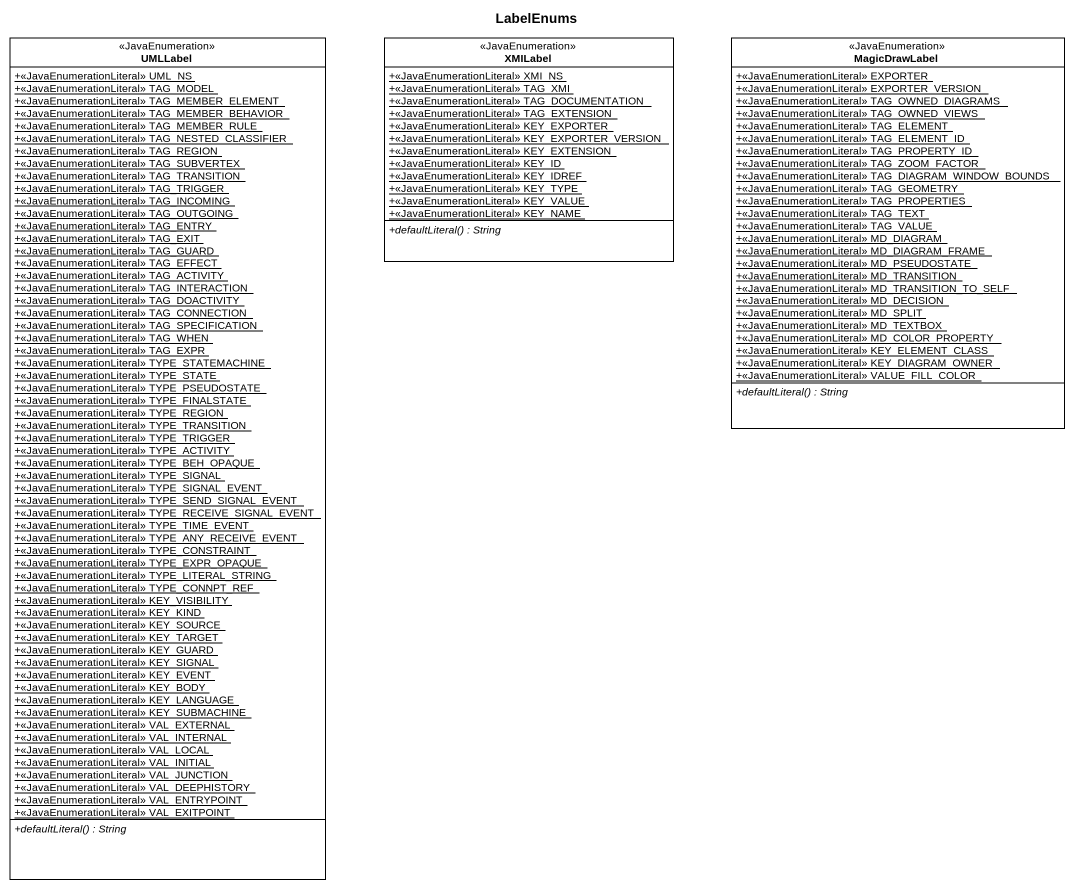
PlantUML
@startuml
title LabelEnums
hide circle
hide empty members
skinparam classAttributeIconSize 0
class UMLLabel <<JavaEnumeration>> {
  {static} +<<JavaEnumerationLiteral>> UML_NS
  {static} +<<JavaEnumerationLiteral>> TAG_MODEL
  {static} +<<JavaEnumerationLiteral>> TAG_MEMBER_ELEMENT
  {static} +<<JavaEnumerationLiteral>> TAG_MEMBER_BEHAVIOR
  {static} +<<JavaEnumerationLiteral>> TAG_MEMBER_RULE
  {static} +<<JavaEnumerationLiteral>> TAG_NESTED_CLASSIFIER
  {static} +<<JavaEnumerationLiteral>> TAG_REGION
  {static} +<<JavaEnumerationLiteral>> TAG_SUBVERTEX
  {static} +<<JavaEnumerationLiteral>> TAG_TRANSITION
  {static} +<<JavaEnumerationLiteral>> TAG_TRIGGER
  {static} +<<JavaEnumerationLiteral>> TAG_INCOMING
  {static} +<<JavaEnumerationLiteral>> TAG_OUTGOING
  {static} +<<JavaEnumerationLiteral>> TAG_ENTRY
  {static} +<<JavaEnumerationLiteral>> TAG_EXIT
  {static} +<<JavaEnumerationLiteral>> TAG_GUARD
  {static} +<<JavaEnumerationLiteral>> TAG_EFFECT
  {static} +<<JavaEnumerationLiteral>> TAG_ACTIVITY
  {static} +<<JavaEnumerationLiteral>> TAG_INTERACTION
  {static} +<<JavaEnumerationLiteral>> TAG_DOACTIVITY
  {static} +<<JavaEnumerationLiteral>> TAG_CONNECTION
  {static} +<<JavaEnumerationLiteral>> TAG_SPECIFICATION
  {static} +<<JavaEnumerationLiteral>> TAG_WHEN
  {static} +<<JavaEnumerationLiteral>> TAG_EXPR
  {static} +<<JavaEnumerationLiteral>> TYPE_STATEMACHINE
  {static} +<<JavaEnumerationLiteral>> TYPE_STATE
  {static} +<<JavaEnumerationLiteral>> TYPE_PSEUDOSTATE
  {static} +<<JavaEnumerationLiteral>> TYPE_FINALSTATE
  {static} +<<JavaEnumerationLiteral>> TYPE_REGION
  {static} +<<JavaEnumerationLiteral>> TYPE_TRANSITION
  {static} +<<JavaEnumerationLiteral>> TYPE_TRIGGER
  {static} +<<JavaEnumerationLiteral>> TYPE_ACTIVITY
  {static} +<<JavaEnumerationLiteral>> TYPE_BEH_OPAQUE
  {static} +<<JavaEnumerationLiteral>> TYPE_SIGNAL
  {static} +<<JavaEnumerationLiteral>> TYPE_SIGNAL_EVENT
  {static} +<<JavaEnumerationLiteral>> TYPE_SEND_SIGNAL_EVENT
  {static} +<<JavaEnumerationLiteral>> TYPE_RECEIVE_SIGNAL_EVENT
  {static} +<<JavaEnumerationLiteral>> TYPE_TIME_EVENT
  {static} +<<JavaEnumerationLiteral>> TYPE_ANY_RECEIVE_EVENT
  {static} +<<JavaEnumerationLiteral>> TYPE_CONSTRAINT
  {static} +<<JavaEnumerationLiteral>> TYPE_EXPR_OPAQUE
  {static} +<<JavaEnumerationLiteral>> TYPE_LITERAL_STRING
  {static} +<<JavaEnumerationLiteral>> TYPE_CONNPT_REF
  {static} +<<JavaEnumerationLiteral>> KEY_VISIBILITY
  {static} +<<JavaEnumerationLiteral>> KEY_KIND
  {static} +<<JavaEnumerationLiteral>> KEY_SOURCE
  {static} +<<JavaEnumerationLiteral>> KEY_TARGET
  {static} +<<JavaEnumerationLiteral>> KEY_GUARD
  {static} +<<JavaEnumerationLiteral>> KEY_SIGNAL
  {static} +<<JavaEnumerationLiteral>> KEY_EVENT
  {static} +<<JavaEnumerationLiteral>> KEY_BODY
  {static} +<<JavaEnumerationLiteral>> KEY_LANGUAGE
  {static} +<<JavaEnumerationLiteral>> KEY_SUBMACHINE
  {static} +<<JavaEnumerationLiteral>> VAL_EXTERNAL
  {static} +<<JavaEnumerationLiteral>> VAL_INTERNAL
  {static} +<<JavaEnumerationLiteral>> VAL_LOCAL
  {static} +<<JavaEnumerationLiteral>> VAL_INITIAL
  {static} +<<JavaEnumerationLiteral>> VAL_JUNCTION
  {static} +<<JavaEnumerationLiteral>> VAL_DEEPHISTORY
  {static} +<<JavaEnumerationLiteral>> VAL_ENTRYPOINT
  {static} +<<JavaEnumerationLiteral>> VAL_EXITPOINT
  {abstract} +defaultLiteral() : String
}
class XMILabel <<JavaEnumeration>> {
  {static} +<<JavaEnumerationLiteral>> XMI_NS
  {static} +<<JavaEnumerationLiteral>> TAG_XMI
  {static} +<<JavaEnumerationLiteral>> TAG_DOCUMENTATION
  {static} +<<JavaEnumerationLiteral>> TAG_EXTENSION
  {static} +<<JavaEnumerationLiteral>> KEY_EXPORTER
  {static} +<<JavaEnumerationLiteral>> KEY_EXPORTER_VERSION
  {static} +<<JavaEnumerationLiteral>> KEY_EXTENSION
  {static} +<<JavaEnumerationLiteral>> KEY_ID
  {static} +<<JavaEnumerationLiteral>> KEY_IDREF
  {static} +<<JavaEnumerationLiteral>> KEY_TYPE
  {static} +<<JavaEnumerationLiteral>> KEY_VALUE
  {static} +<<JavaEnumerationLiteral>> KEY_NAME
  {abstract} +defaultLiteral() : String
}
class MagicDrawLabel <<JavaEnumeration>> {
  {static} +<<JavaEnumerationLiteral>> EXPORTER
  {static} +<<JavaEnumerationLiteral>> EXPORTER_VERSION
  {static} +<<JavaEnumerationLiteral>> TAG_OWNED_DIAGRAMS
  {static} +<<JavaEnumerationLiteral>> TAG_OWNED_VIEWS
  {static} +<<JavaEnumerationLiteral>> TAG_ELEMENT
  {static} +<<JavaEnumerationLiteral>> TAG_ELEMENT_ID
  {static} +<<JavaEnumerationLiteral>> TAG_PROPERTY_ID
  {static} +<<JavaEnumerationLiteral>> TAG_ZOOM_FACTOR
  {static} +<<JavaEnumerationLiteral>> TAG_DIAGRAM_WINDOW_BOUNDS
  {static} +<<JavaEnumerationLiteral>> TAG_GEOMETRY
  {static} +<<JavaEnumerationLiteral>> TAG_PROPERTIES
  {static} +<<JavaEnumerationLiteral>> TAG_TEXT
  {static} +<<JavaEnumerationLiteral>> TAG_VALUE
  {static} +<<JavaEnumerationLiteral>> MD_DIAGRAM
  {static} +<<JavaEnumerationLiteral>> MD_DIAGRAM_FRAME
  {static} +<<JavaEnumerationLiteral>> MD_PSEUDOSTATE
  {static} +<<JavaEnumerationLiteral>> MD_TRANSITION
  {static} +<<JavaEnumerationLiteral>> MD_TRANSITION_TO_SELF
  {static} +<<JavaEnumerationLiteral>> MD_DECISION
  {static} +<<JavaEnumerationLiteral>> MD_SPLIT
  {static} +<<JavaEnumerationLiteral>> MD_TEXTBOX
  {static} +<<JavaEnumerationLiteral>> MD_COLOR_PROPERTY
  {static} +<<JavaEnumerationLiteral>> KEY_ELEMENT_CLASS
  {static} +<<JavaEnumerationLiteral>> KEY_DIAGRAM_OWNER
  {static} +<<JavaEnumerationLiteral>> VALUE_FILL_COLOR
  {abstract} +defaultLiteral() : String
}
@enduml
